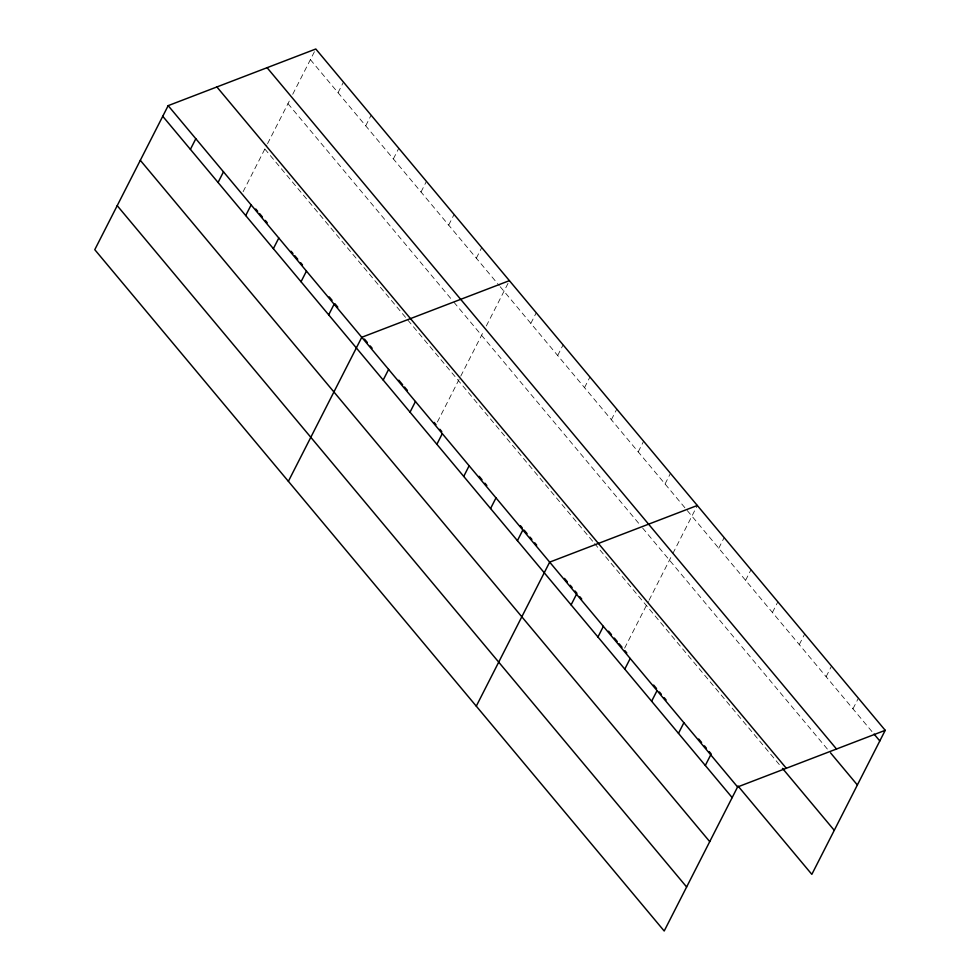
<?xml version="1.0" encoding="UTF-8"?>
<svg xmlns="http://www.w3.org/2000/svg" width="980" height="980" viewBox="0 0 980 980"><rect width="100%" height="100%" fill="white"/><g stroke="black" fill="none" stroke-linecap="round" stroke-linejoin="round"><path stroke-width="0.73" stroke-dasharray="4.9 3.68" d="M243.101 191.7L266.891 145.003M267.565 143.68L290.007 99.654M292.714 94.313L315.131 50.323M338.051 92.72L343.466 82.087M365.712 125.82L371.126 115.187M393.36 158.907L398.787 148.274M421.02 192.007L426.435 181.374M448.681 225.094L454.095 214.461M476.341 258.193L481.756 247.56M437.386 422.013L483.606 331.301M486.325 325.96L508.73 281.983M530.841 323.4L536.256 312.767M557.681 355.52L563.096 344.887M584.521 387.639L589.948 377.006M611.373 419.759L616.788 409.126M638.213 451.878L643.627 441.245M665.053 483.998L670.479 473.365M624.615 648.184L648.405 601.5M649.079 600.164L672.194 554.803M672.868 553.467L697.319 505.484M718.744 548.237L724.159 537.604M745.584 580.356L751.011 569.723M772.436 612.476L777.851 601.843M799.276 644.595L804.69 633.962M826.116 676.715L831.542 666.082M852.967 708.834L858.382 698.201M310.391 59.633L499.224 285.572M500.18 286.711L873.094 732.918M287.961 103.66L452.001 299.929M453.912 302.207L640.712 525.721M642.623 528.024L827.659 749.418M264.845 149.009L592.667 541.254M594.591 543.557L780.582 766.091"/><path stroke-width="1.47" d="M168.168 105.644L94.778 249.68L664.195 931L737.585 786.965L885.222 730.321L315.805 49L168.168 105.644L737.585 786.965M190.402 149.364L195.816 138.744M218.062 182.464L223.477 171.831M245.723 215.551L251.137 204.918M273.371 248.65L278.798 238.018M301.032 281.738L306.446 271.105M328.692 314.837L334.107 304.204M288.377 481.327L361.767 337.291L509.416 280.648M383.192 380.044L388.607 369.411M410.032 412.163L415.447 401.531M436.884 444.283L442.299 433.65M463.724 476.403L469.138 465.77M490.564 508.522L495.99 497.889M517.416 540.642L522.83 530.009M476.28 706.164L549.67 562.128L697.319 505.484M571.095 604.88L576.522 594.248M597.947 637L603.362 626.367M624.787 669.12L630.201 658.486M651.627 701.239L657.053 690.606M678.479 733.359L683.893 722.726M705.318 765.478L710.733 754.845M885.222 730.321L811.832 874.356L738.014 786.021M874.062 734.069L879.807 740.954M267.087 67.694L836.504 749.014M830.538 752.861L857.378 784.98M216.886 86.951L786.303 768.271M782.493 768.394L834.262 830.33M255.768 209.01L257.679 211.288M259.59 213.579L262.444 216.996M265.311 220.427L267.221 222.705M291.06 251.235L292.971 253.514M294.87 255.792L297.736 259.222M300.591 262.64L302.502 264.931M329.207 296.879L332.073 300.296M334.927 303.727L337.794 307.144M364.499 339.092L367.353 342.522M370.22 345.94L372.118 348.231M398.823 380.179L402.645 384.748M404.544 387.026L407.411 390.444M434.116 422.405L436.027 424.683M439.861 429.277L441.772 431.568M479.159 476.305L482.038 479.747M484.916 483.189L486.84 485.48M520.392 525.635L522.303 527.926M524.226 530.217L527.105 533.659M529.972 537.101L531.895 539.392M534.774 542.834L536.685 545.125M564.492 578.396L567.371 581.838M570.238 585.28L572.161 587.571M575.04 591.014L576.951 593.304M579.829 596.747L581.74 599.049M608.592 631.169L611.471 634.611M614.338 638.054L617.216 641.484M619.14 643.787L622.006 647.229M624.885 650.671L626.808 652.962M653.648 685.081L656.527 688.524M659.405 691.966L661.316 694.257M664.195 697.699L666.118 699.99M698.703 738.994L701.582 742.436M704.461 745.878L706.384 748.169M709.251 751.611L711.174 753.902M162.741 116.277L732.158 797.598M140.312 160.304L709.728 841.624M117.208 205.653L686.625 886.973"/></g></svg>
